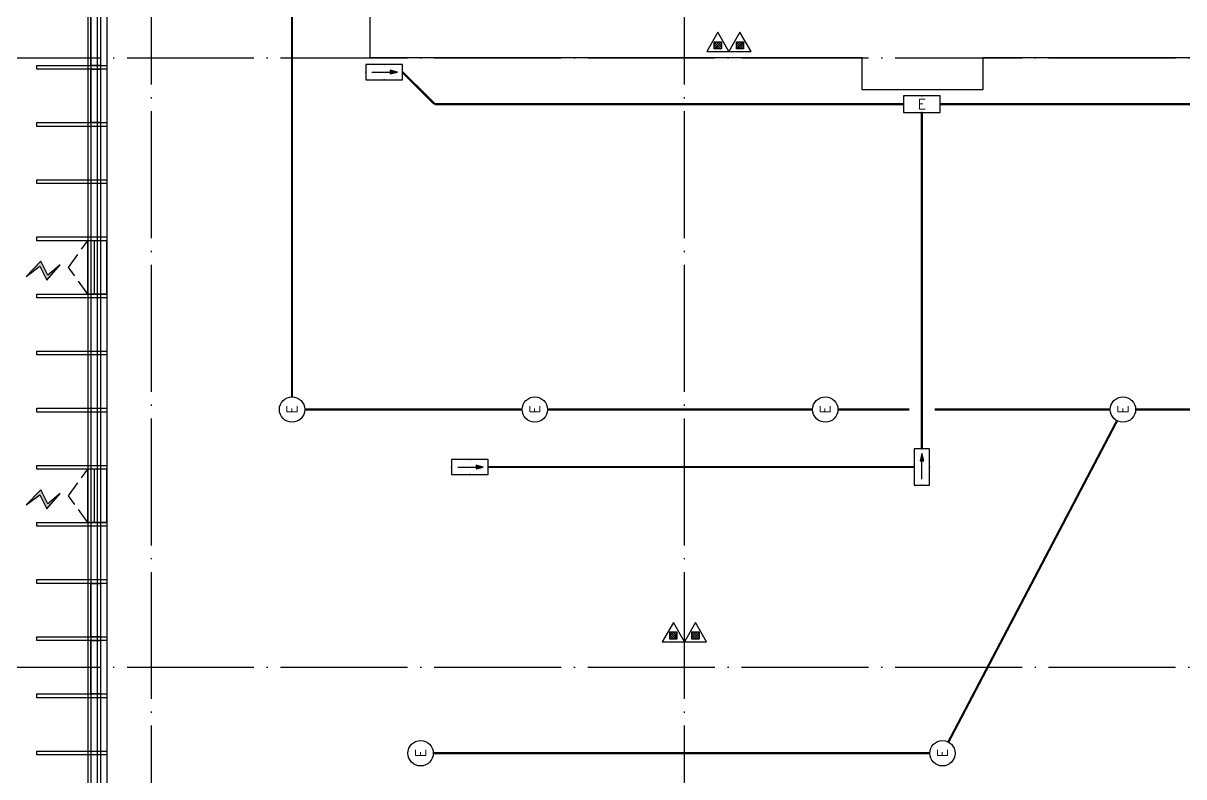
# Model space of a CAD drawing. Extents: x -2209072 to 495824, y -92434 to 572724.
# Drawn here: x -1634 to 16650, y 394298 to 406170 of the extents above; entities that cross this region are included whole.
import ezdxf
from ezdxf.enums import TextEntityAlignment as Align

# ---------------------------------------------------------------- set-up
doc = ezdxf.new("R2010")
doc.units = 0
doc.header["$LTSCALE"] = 1000
doc.header["$MEASUREMENT"] = 0
for name, pattern in [('6#7#幕墙$0$DASH', [0.35, 0.25, -0.1]), ('DASH', [0.35, 0.25, -0.1]), ('X-104 6#7#平面$0$104-1112 结构$0$$AUDIT_BAD_LTYPE1', [0]), ('X-104 6#7#平面$0$DOTE', [2.42, 2, -0.2, 0.02, -0.2])]:
    doc.linetypes.add(name, pattern=pattern)
doc.layers.get('0').update_dxf_attribs({"linetype": 'CONTINUOUS'})
for name, color, linetype in [('6#7#幕墙$0$04-电动窗', 1, 'CONTINUOUS'), ('6#7#幕墙$0$A-C_玻璃幕墙', 140, 'CONTINUOUS'), ('6#7#幕墙$0$A-C_窗', 140, 'CONTINUOUS'), ('6#7#幕墙$0$A-TECH_结构', 21, 'CONTINUOUS'), ('EQUIP-照明', 3, 'CONTINUOUS'), ('WIRE-应急', 2, 'DASH'), ('X-104 6#7#平面$0$A-E_栏杆', 232, 'CONTINUOUS'), ('X-104 6#7#平面$0$A-SUR_看线', 231, 'CONTINUOUS'), ('X-104 6#7#平面$0$A-TECH_结构', 21, 'CONTINUOUS'), ('X-104 6#7#平面$0$A_AXIS-轴线', 36, 'X-104 6#7#平面$0$DOTE'), ('X-104 6#7#平面$0$EH_石材', 116, 'CONTINUOUS'), ('X-104 6#7#平面$0$EQUIP_消防-01', 7, 'CONTINUOUS')]:
    doc.layers.add(name, color=color, linetype=linetype)
doc.layers.add('X-104 6#7#平面$0$000套内', color=226, linetype='CONTINUOUS', lineweight=30, plot=False)
doc.styles.add('_TEL_DIM', font='SIMPLEX', dxfattribs={"width": 0.8, "height": 3.5, "bigfont": 'HZTXT'})

# ---------------------------------------------------------------- blocks, each defined once
blk = doc.blocks.new('$equip$00001838')
blk.add_circle((0, 0), 0.5)
at = {"color": 7, "style": '_TEL_DIM'}
blk.add_attdef('$TEXT$', text='', height=0.4, dxfattribs=at).set_placement((0, 0), align=Align.MIDDLE_CENTER)
at = {"color": 7, "style": '_TEL_DIM', "flags": 1}
blk.add_attdef('A', text='', height=0.00002, dxfattribs=at).set_placement((0, 0), align=Align.MIDDLE_CENTER)
blk = doc.blocks.new('$equip_U$00000189(HT0843)')
at = {"color": 2}
for p, q in [((-0.72, 0.66), (-0.72, 0)), ((0.72, 0.66), (-0.72, 0.66)), ((0.72, 0), (0.72, 0.66)), ((-0.72, 0), (0.72, 0))]:
    blk.add_line(p, q, dxfattribs=at)
at = {"color": 2, "const_width": 0.0125}
for points in [[(0.72, 0.66), (0.72, 0.66), (-0.72, 0.66)], [(-0.72, 0.66), (-0.72, 0)], [(0.72, 0), (0.72, 0.66)], [(-0.72, 0), (0.72, 0)]]:
    blk.add_lwpolyline(points, dxfattribs=at)
at = {"color": 2}
blk.add_lwpolyline([(-0.72, 0.66), (-0.72, 0)], dxfattribs=at)
for p in [(0, 0.66), (-0.72, 0.33), (0, 0), (0.72, 0.33)]:
    blk.add_point(p)
at = {"color": 7, "style": '_TEL_DIM'}
blk.add_attdef('$TEXT$', text='', height=0.4, dxfattribs=at).set_placement((0, 0.33), align=Align.MIDDLE_CENTER)
at = {"color": 7, "style": '_TEL_DIM', "flags": 1}
blk.add_attdef('A', text='', height=0.000025, dxfattribs=at).set_placement((0, 0), align=Align.MIDDLE_CENTER)
blk = doc.blocks.new('$equip$00002540')
blk.add_hatch(color=256).paths.add_polyline_path([(0.24, 0.372), (0.24, 0.228), (0.528, 0.3)])
for p, q in [((-0.72, 0.6), (-0.72, 0)), ((0.72, 0.6), (-0.72, 0.6)), ((0.72, 0), (0.72, 0.6)), ((-0.72, 0), (0.72, 0)), ((0.24, 0.372), (0.24, 0.228)), ((0.528, 0.3), (0.24, 0.372)), ((0.24, 0.228), (0.528, 0.3))]:
    blk.add_line(p, q)
at = {"color": 7}
blk.add_line((-0.48, 0.3), (0.48, 0.3), dxfattribs=at)
at = {"const_width": 0.02}
blk.add_lwpolyline([(-0.72, 0.6), (-0.72, 0), (0.72, 0), (0.72, 0.6), (-0.72, 0.6), (-0.72, 0)], dxfattribs=at)
for p in [(0, 0.6), (-0.72, 0.3), (0, 0), (0.72, 0.3)]:
    blk.add_point(p)
at = {"color": 7, "style": '_TEL_DIM', "flags": 1}
blk.add_attdef('A', text='', height=0.00002, dxfattribs=at).set_placement((0, 0), align=Align.MIDDLE_CENTER)
blk = doc.blocks.new('*U1301')
at = {"layer": 'X-104 6#7#平面$0$A_AXIS-轴线'}
for p, q in [((8400, 25700), (8400, -6500)), ((16800, 25700), (16800, -6500))]:
    blk.add_line(p, q, dxfattribs=at)
for points in [[(-6500, 9600), (55852, 9600)], [(-6500, 0), (55852, 0)]]:
    blk.add_lwpolyline(points, dxfattribs=at)
blk = doc.blocks.new('X-104 6#7#平面$0$fgh')
at = {"layer": 'X-104 6#7#平面$0$A-TECH_结构'}
blk.add_lwpolyline([(24000, 198621), (24000, 192051), (21300, 192051), (21300, 198729), (7700, 199277), (7700, 174485), (22389, 175551), (44500, 175551), (44500, 198896), (35801, 198648), (35801, 198154), (35601, 198154), (35601, 191851), (32901, 191851), (32901, 197751), (33201, 197751), (33201, 198574), (28503, 198440), (24000, 198621)], dxfattribs=at)
blk = doc.blocks.new('X-104 6#7#平面$0$rfgggh')
for points in [[(0, 18600), (-400, 18600), (-400, 17900), (0, 17900), (0, 18200), (0, 18200)], [(0, 18200), (853, 18200), (853, 18600), (0, 18600)], [(982, -2450), (0, -2520), (0, -2400), (-400, -2400), (-400, -2950), (1011, -2848)], [(1011, -2848), (1410, -2819), (1381, -2420), (982, -2449), (982, -2450)]]:
    blk.add_lwpolyline(points)
for points in [[(1353, 18600), (1353, 18200), (1753, 18200), (1753, 18600)], [(2253, 18600), (2253, 18200), (2653, 18200), (2653, 18600)], [(3153, 18600), (3153, 18200), (3553, 18200), (3553, 18600)], [(4053, 18600), (4053, 18200), (4453, 18200), (4453, 18600)], [(4953, 18600), (4953, 18200), (5353, 18200), (5353, 18600)], [(5853, 18600), (5853, 18200), (6253, 18200), (6253, 18600)], [(-400, 17400), (-400, 17000), (0, 17000), (0, 17400)], [(-400, 16500), (-400, 16100), (0, 16100), (0, 16500)], [(-400, 15600), (-400, 15200), (0, 15200), (0, 15600)], [(-400, 14700), (-400, 14300), (0, 14300), (0, 14700)], [(-400, 13800), (-400, 13400), (0, 13400), (0, 13800)], [(-400, 12900), (-400, 12500), (0, 12500), (0, 12900)], [(-400, 12000), (-400, 11600), (0, 11600), (0, 12000)], [(-400, 11100), (-400, 10700), (0, 10700), (0, 11100)], [(-400, 10200), (-400, 9800), (0, 9800), (0, 10200)], [(-400, 9300), (-400, 8900), (0, 8900), (0, 9300)], [(-400, 8400), (-400, 8000), (0, 8000), (0, 8400)], [(-400, 7500), (-400, 7100), (0, 7100), (0, 7500)], [(-400, 6600), (-400, 6200), (0, 6200), (0, 6600)], [(-400, 5700), (-400, 5300), (0, 5300), (0, 5700)], [(-400, 4800), (-400, 4400), (0, 4400), (0, 4800)], [(-400, 3900), (-400, 3500), (0, 3500), (0, 3900)], [(-400, 3000), (-400, 2600), (0, 2600), (0, 3000)], [(-400, 2100), (-400, 1700), (0, 1700), (0, 2100)], [(-400, 1200), (-400, 800), (0, 800), (0, 1200)], [(-400, 300), (-400, -100), (0, -100), (0, 300)], [(-400, -600), (-400, -1000), (0, -1000), (0, -600)], [(-400, -1500), (-400, -1900), (0, -1900), (0, -1500)], [(4572, -2189), (4601, -2587), (5000, -2559), (4971, -2160)], [(5470, -2123), (5499, -2522), (5898, -2493), (5869, -2094)], [(1880, -2384), (1908, -2783), (2307, -2754), (2278, -2355)], [(2777, -2319), (2806, -2718), (3205, -2689), (3176, -2290)], [(3675, -2254), (3704, -2653), (4103, -2624), (4074, -2225)]]:
    blk.add_lwpolyline(points, close=True)
at = {"layer": 'X-104 6#7#平面$0$A-E_栏杆', "linetype": 'X-104 6#7#平面$0$104-1112 结构$0$$AUDIT_BAD_LTYPE1'}
for points in [[(7400, 19630), (-1680, 19630), (-1680, -4076), (7388, -3418)], [(7400, 19600), (-1650, 19600), (-1650, -4044), (7386, -3388)]]:
    blk.add_lwpolyline(points, dxfattribs=at)
at = {"layer": 'X-104 6#7#平面$0$EH_石材', "linetype": 'X-104 6#7#平面$0$104-1112 结构$0$$AUDIT_BAD_LTYPE1'}
for p, q in [((-667, 20250), (173, 20250)), ((-2300, 17650), (-2300, 18550))]:
    blk.add_line(p, q, dxfattribs=at)
blk = doc.blocks.new('*U1526')
at = {"layer": '6#7#幕墙$0$A-C_玻璃幕墙'}
blk.add_lwpolyline([(-550, 30), (550, 30), (550, -30), (-550, -30)], close=True, dxfattribs=at)
blk = doc.blocks.new('*U1527')
at = {"layer": '6#7#幕墙$0$A-C_玻璃幕墙', "color": 0, "linetype": 'ByBlock', "lineweight": -2, "transparency": 16777216}
for p in [(0, 13500), (0, 12600), (0, 11700), (0, 10800), (0, 9900), (0, 9000), (0, 8100), (0, 7200), (0, 6300), (0, 5400), (0, 4500), (0, 3600), (0, 2700), (0, 1800), (0, 900), (0, 0)]:
    blk.add_blockref('*U1526', p, dxfattribs=at)
blk = doc.blocks.new('6#7#幕墙$0$900kaiqishan')
at = {"layer": '6#7#幕墙$0$04-电动窗'}
h = blk.add_hatch(color=1, dxfattribs=at)
h.dxf.hatch_style = 1
h.paths.add_polyline_path([(958, 485), (795, 680), (1016, 789), (777, 1018), (937, 802), (716, 693)])
at = {"layer": '6#7#幕墙$0$04-电动窗', "color": 1}
blk.add_lwpolyline([(958, 485), (795, 680), (1016, 789), (777, 1018), (937, 802), (716, 693), (958, 485)], close=True, dxfattribs=at)
at = {"layer": '6#7#幕墙$0$A-C_窗'}
for p, q in [((500, 50), (1340, 50)), ((500, -250), (500, 50)), ((1340, -250), (1340, 50)), ((1340, -50), (500, -50)), ((1340, -150), (500, -150)), ((500, -250), (1340, -250))]:
    blk.add_line(p, q, dxfattribs=at)
at = {"layer": '6#7#幕墙$0$A-C_窗', "linetype": '6#7#幕墙$0$DASH'}
blk.add_lwpolyline([(500, 50), (920, 350), (1340, 50)], dxfattribs=at)
blk = doc.blocks.new('*U1672')
blk.add_lwpolyline([(-1360, 0), (-520, 0), (-520, -150), (-1360, -150)], close=True)
blk = doc.blocks.new('6#7#幕墙')
at = {"layer": '6#7#幕墙$0$A-C_玻璃幕墙'}
for points in [[(36781, 417027), (20486, 416562), (-619, 417411), (-619, 391985), (14381, 393074), (36781, 393074)], [(36731, 416976), (20485, 416512), (-569, 417359), (-569, 392039), (14379, 393124), (36731, 393124)], [(36581, 416821), (20485, 416362), (-419, 417203), (-419, 392200), (14374, 393274), (36581, 393274)]]:
    blk.add_lwpolyline(points, close=True, dxfattribs=at)
at = {"layer": '6#7#幕墙$0$A-TECH_结构'}
blk.add_lwpolyline([(36481, 416719), (20484, 416262), (-319, 417099), (-319, 392308), (14370, 393374), (36481, 393374)], close=True, dxfattribs=at)
at = {"layer": '6#7#幕墙$0$A-C_玻璃幕墙'}
blk.add_blockref('*U1527', (-869, 392874), dxfattribs=at)
for name, p, rotation in [('*U1672', (-419, 404984), 269.9999379632255), ('*U1672', (-419, 404084), 269.9999379632255), ('6#7#幕墙$0$900kaiqishan', (-569, 401404), 90), ('6#7#幕墙$0$900kaiqishan', (-569, 397804), 90), ('*U1672', (-419, 395984), 269.9999379632255), ('*U1672', (-419, 395084), 269.9999379632255)]:
    blk.add_blockref(name, p, dxfattribs=dict(at, rotation=rotation))
blk = doc.blocks.new('X-104 6#7#平面$0$$TWTSYS$00000546')
h = blk.add_hatch()
h.set_pattern_fill('ANSI31', color=256, scale=200, style=0)
h.set_pattern_definition([(45, (-38543.802, -6670.83), (-17.67767, 17.67767), [])])
h.paths.add_polyline_path([(-65, 174), (65, 174), (65, 44), (-65, 44)])
for points in [[(0, 344), (-198, 0), (198, 0)], [(-65, 174), (65, 174), (65, 44), (-65, 44)]]:
    blk.add_lwpolyline(points, close=True)
blk = doc.blocks.new('X-104 6#7#平面$0$灭火器2')
at = {"layer": 'X-104 6#7#平面$0$EQUIP_消防-01', "xscale": 0.88, "yscale": 0.88, "zscale": 0.88, "rotation": 90}
for p in [(-4049632, -27064), (-4049632, -27413)]:
    blk.add_blockref('X-104 6#7#平面$0$$TWTSYS$00000546', p, dxfattribs=at)
blk = doc.blocks.new('X-104 6#7#平面$0$A$C61334207')
at = {"layer": 'X-104 6#7#平面$0$EQUIP_消防-01', "xscale": 0.88, "yscale": 0.88, "zscale": 0.88}
for p in [(9309, 405726), (9658, 405726)]:
    blk.add_blockref('X-104 6#7#平面$0$$TWTSYS$00000546', p, dxfattribs=at)
at = {"layer": 'X-104 6#7#平面$0$EQUIP_消防-01', "rotation": 270}
blk.add_blockref('X-104 6#7#平面$0$灭火器2', (36021, -3653206), dxfattribs=at)
blk = doc.blocks.new('X-104 6#7#平面')
at = {"layer": 'X-104 6#7#平面$0$000套内'}
blk.add_lwpolyline([(30581, 410074), (30581, 405624), (28781, 405623), (28781, 405623), (21482, 405623), (21482, 405123), (19582, 405123), (19582, 405624), (13482, 405624), (13482, 405123), (11582, 405123), (11582, 405624), (3831, 405624), (3831, 408274), (-468, 408274), (-468, 392145), (14358, 393223), (36632, 393223), (36632, 410074)], close=True, dxfattribs=at)
at = {"linetype": 'X-104 6#7#平面$0$104-1112 结构$0$$AUDIT_BAD_LTYPE1'}
blk.add_blockref('X-104 6#7#平面$0$A$C61334207', (0, 0), dxfattribs=at)
for name, p in [('6#7#幕墙', (0, 0)), ('*U1301', (-8019, 396024))]:
    blk.add_blockref(name, p)
at = {"layer": 'X-104 6#7#平面$0$A-SUR_看线', "linetype": 'X-104 6#7#平面$0$104-1112 结构$0$$AUDIT_BAD_LTYPE1'}
blk.add_blockref('X-104 6#7#平面$0$rfgggh', (-8019, 396024), dxfattribs=at)
at = {"layer": 'X-104 6#7#平面$0$A-TECH_结构'}
blk.add_blockref('X-104 6#7#平面$0$fgh', (-8019, 217823), dxfattribs=at)

msp = doc.modelspace()

# ---------------------------------------------------------------- linework, layer by layer
at = {"layer": 'WIRE-应急', "linetype": 'DASH', "const_width": 35}
for points in [[(2601, 400284), (2601, 406988)], [(4848, 404896), (4340, 405400)], [(12236, 404896), (4848, 404896)], [(12812, 404896), (20548, 404892)], [(12524, 404764), (12524, 399468)], [(2801, 400084), (6226, 400084)], [(6626, 400084), (10801, 400084)], [(11201, 400084), (12324, 400084)], [(12724, 400084), (15491, 400084)], [(15891, 400084), (19316, 400084)], [(12941, 394846), (15598, 399907)], [(5691, 399178), (12404, 399178)], [(4826, 394669), (12648, 394669)]]:
    msp.add_lwpolyline(points, dxfattribs=at)

# ---------------------------------------------------------------- block references
msp.add_blockref('X-104 6#7#平面', (0, 0))
at = {"layer": 'EQUIP-照明', "xscale": 400, "yscale": 400, "zscale": 400}
for p in [(4052, 405280), (5403, 399058)]:
    msp.add_blockref('$equip$00002540', p, dxfattribs=at)
at = {"layer": 'EQUIP-照明'}
ref = msp.add_blockref('$equip_U$00000189(HT0843)', (12524, 405028), dxfattribs=dict(at, xscale=400, yscale=400, zscale=400, rotation=180))
ref.add_attrib('$TEXT$', 'E', dxfattribs={"layer": '0', "color": 7, "height": 160, "style": '_TEL_DIM'}).set_placement((12524, 404896), align=Align.MIDDLE_CENTER)
at = {"layer": 'EQUIP-照明', "xscale": 400, "yscale": 400, "zscale": 400, "rotation": 90}
for p in [(2601, 400084), (6426, 400084), (11001, 400084), (15691, 400084), (4626, 394669), (12848, 394669)]:
    msp.add_blockref('$equip$00001838', p, dxfattribs=at).add_auto_attribs({'$TEXT$': 'E'})
msp.add_blockref('$equip$00002540', (12644, 399178), dxfattribs=at)

doc.saveas('drawing.dxf')
